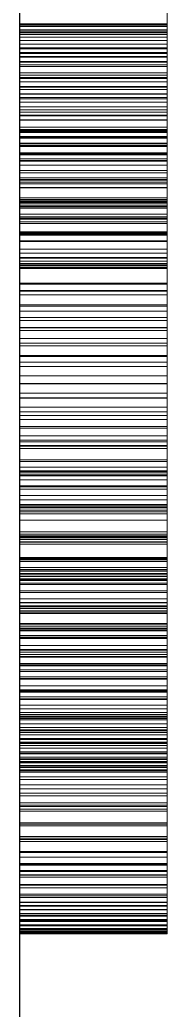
# Paper-space layout '01_三视图' of a CAD drawing. Header units: millimetres. Extents: x 8 to 451, y 8 to 289.
# Drawn here: x 53.925 to 54.025, y 243.648 to 244.319 of the extents above; entities that cross this region are included whole.
import ezdxf

# ---------------------------------------------------------------- set-up
doc = ezdxf.new("R2010")
doc.units = ezdxf.units.MM
doc.linetypes.add('WP_HIDDEN', pattern=[2.3, 1.5, -0.8])
doc.layers.add('HIDDEN', color=7, linetype='WP_HIDDEN', lineweight=13)
doc.layers.add('VISIBLE', color=7, linetype='CONTINUOUS', lineweight=25)

psp = doc.layouts.new('01_三视图')

# ---------------------------------------------------------------- linework, layer by layer
at = {"layer": 'HIDDEN'}
for points in [[(53.925, 244.79559), (53.925, 243.71909)], [(53.925, 244.03338), (53.925, 244.79559)], [(53.925, 244.79559), (53.925, 244.0466)], [(54.025, 244.79559), (54.025, 243.71909)], [(54.025, 244.03338), (54.025, 244.79559)], [(54.025, 244.79559), (54.025, 244.0466)], [(53.925, 244.78091), (53.925, 244.22797)], [(54.025, 244.78091), (54.025, 244.22797)], [(53.925, 244.66856), (53.925, 243.71909)], [(54.025, 244.66856), (54.025, 243.71909)], [(53.925, 244.63551), (53.925, 243.71909)], [(54.025, 243.71909), (54.025, 244.63551)], [(53.925, 244.62009), (53.925, 243.71909)], [(54.025, 243.71909), (54.025, 244.62009)], [(53.925, 244.34473), (53.925, 244.2287)], [(54.025, 244.34473), (54.025, 244.2287)], [(53.925, 244.31003), (53.925, 244.32636)], [(54.025, 244.31003), (54.025, 244.32636)], [(53.925, 244.32314), (53.925, 244.29931)], [(53.925, 244.30989), (53.925, 244.32275)], [(53.925, 244.31095), (53.925, 244.32049)], [(54.025, 244.32314), (54.025, 244.29931)], [(54.025, 244.30989), (54.025, 244.32275)], [(54.025, 244.31095), (54.025, 244.32049)], [(53.925, 244.30874), (53.925, 244.31871)], [(53.925, 244.31609), (53.925, 244.31507)], [(53.925, 244.31563), (53.925, 244.31609)], [(53.925, 244.31609), (54.025, 244.31609)], [(53.925, 244.31428), (53.925, 244.31563)], [(53.925, 244.31563), (54.025, 244.31563)], [(53.925, 244.31507), (53.925, 244.312)], [(53.925, 244.31507), (54.025, 244.31507)], [(53.925, 244.31201), (53.925, 244.31428)], [(53.925, 244.31428), (54.025, 244.31428)], [(54.025, 244.30874), (54.025, 244.31871)], [(54.025, 244.31609), (54.025, 244.31507)], [(54.025, 244.31563), (54.025, 244.31609)], [(54.025, 244.31428), (54.025, 244.31563)], [(54.025, 244.31507), (54.025, 244.312)], [(54.025, 244.31201), (54.025, 244.31428)], [(53.925, 244.30884), (53.925, 244.31201)], [(53.925, 244.31201), (54.025, 244.31201)], [(53.925, 244.312), (53.925, 244.3069)], [(53.925, 244.312), (54.025, 244.312)], [(53.925, 244.30214), (53.925, 244.31095)], [(53.925, 244.31095), (54.025, 244.31095)], [(53.925, 244.2935), (53.925, 244.31003)], [(53.925, 244.31003), (54.025, 244.31003)], [(53.925, 244.29659), (53.925, 244.30989)], [(53.925, 244.30989), (54.025, 244.30989)], [(53.925, 244.30476), (53.925, 244.30884)], [(53.925, 244.30884), (54.025, 244.30884)], [(53.925, 244.29915), (53.925, 244.30874)], [(53.925, 244.30874), (54.025, 244.30874)], [(53.925, 244.3069), (53.925, 244.29975)], [(53.925, 244.3069), (54.025, 244.3069)], [(54.025, 244.30884), (54.025, 244.31201)], [(54.025, 244.312), (54.025, 244.3069)], [(54.025, 244.30214), (54.025, 244.31095)], [(54.025, 244.2935), (54.025, 244.31003)], [(54.025, 244.29659), (54.025, 244.30989)], [(54.025, 244.30476), (54.025, 244.30884)], [(54.025, 244.29915), (54.025, 244.30874)], [(54.025, 244.3069), (54.025, 244.29975)], [(53.925, 244.29977), (53.925, 244.30476)], [(53.925, 244.30476), (54.025, 244.30476)], [(53.925, 244.29589), (53.925, 244.30214)], [(53.925, 244.30214), (54.025, 244.30214)], [(53.925, 244.29388), (53.925, 244.29977)], [(53.925, 244.29977), (54.025, 244.29977)], [(53.925, 244.29975), (53.925, 244.29056)], [(53.925, 244.29975), (54.025, 244.29975)], [(54.025, 244.29977), (54.025, 244.30476)], [(54.025, 244.29589), (54.025, 244.30214)], [(54.025, 244.29388), (54.025, 244.29977)], [(54.025, 244.29975), (54.025, 244.29056)], [(53.925, 244.29931), (53.925, 244.27362)], [(53.925, 244.29931), (54.025, 244.29931)], [(53.925, 244.29), (53.925, 244.29915)], [(53.925, 244.29915), (54.025, 244.29915)], [(53.925, 244.28286), (53.925, 244.29659)], [(53.925, 244.29659), (54.025, 244.29659)], [(53.925, 244.28816), (53.925, 244.29589)], [(53.925, 244.29589), (54.025, 244.29589)], [(53.925, 244.28708), (53.925, 244.29388)], [(53.925, 244.29388), (54.025, 244.29388)], [(53.925, 244.27676), (53.925, 244.2935)], [(53.925, 244.2935), (54.025, 244.2935)], [(54.025, 244.29931), (54.025, 244.27362)], [(54.025, 244.29), (54.025, 244.29915)], [(54.025, 244.28286), (54.025, 244.29659)], [(54.025, 244.28816), (54.025, 244.29589)], [(54.025, 244.28708), (54.025, 244.29388)], [(54.025, 244.27676), (54.025, 244.2935)], [(53.925, 244.29056), (53.925, 244.27933)], [(53.925, 244.29056), (54.025, 244.29056)], [(53.925, 244.28129), (53.925, 244.29)], [(53.925, 244.29), (54.025, 244.29)], [(53.925, 244.27895), (53.925, 244.28816)], [(53.925, 244.28816), (54.025, 244.28816)], [(53.925, 244.27956), (53.925, 244.28708)], [(53.925, 244.28708), (54.025, 244.28708)], [(54.025, 244.29056), (54.025, 244.27933)], [(54.025, 244.28129), (54.025, 244.29)], [(54.025, 244.27895), (54.025, 244.28816)], [(54.025, 244.27956), (54.025, 244.28708)], [(53.925, 244.26869), (53.925, 244.28286)], [(53.925, 244.28286), (54.025, 244.28286)], [(53.925, 244.27304), (53.925, 244.28129)], [(53.925, 244.28129), (54.025, 244.28129)], [(53.925, 244.2715), (53.925, 244.27956)], [(53.925, 244.27956), (54.025, 244.27956)], [(54.025, 244.26869), (54.025, 244.28286)], [(54.025, 244.27304), (54.025, 244.28129)], [(54.025, 244.2715), (54.025, 244.27956)], [(53.925, 244.27933), (53.925, 244.26605)], [(53.925, 244.27933), (54.025, 244.27933)], [(53.925, 244.26827), (53.925, 244.27895)], [(53.925, 244.27895), (54.025, 244.27895)], [(53.925, 244.25981), (53.925, 244.27676)], [(53.925, 244.27676), (54.025, 244.27676)], [(53.925, 244.27362), (53.925, 244.24605)], [(53.925, 244.27362), (54.025, 244.27362)], [(53.925, 244.26523), (53.925, 244.27304)], [(53.925, 244.27304), (54.025, 244.27304)], [(54.025, 244.27933), (54.025, 244.26605)], [(54.025, 244.26827), (54.025, 244.27895)], [(54.025, 244.25981), (54.025, 244.27676)], [(54.025, 244.27362), (54.025, 244.24605)], [(54.025, 244.26523), (54.025, 244.27304)], [(53.925, 244.2629), (53.925, 244.2715)], [(53.925, 244.2715), (54.025, 244.2715)], [(53.925, 244.25408), (53.925, 244.26869)], [(53.925, 244.26869), (54.025, 244.26869)], [(53.925, 244.2561), (53.925, 244.26827)], [(53.925, 244.26827), (54.025, 244.26827)], [(53.925, 244.26605), (53.925, 244.25073)], [(53.925, 244.26605), (54.025, 244.26605)], [(54.025, 244.2629), (54.025, 244.2715)], [(54.025, 244.25408), (54.025, 244.26869)], [(54.025, 244.2561), (54.025, 244.26827)], [(54.025, 244.26605), (54.025, 244.25073)], [(53.925, 244.25787), (53.925, 244.26523)], [(53.925, 244.26523), (54.025, 244.26523)], [(53.925, 244.25376), (53.925, 244.2629)], [(53.925, 244.2629), (54.025, 244.2629)], [(53.925, 244.24266), (53.925, 244.25981)], [(53.925, 244.25981), (54.025, 244.25981)], [(54.025, 244.25787), (54.025, 244.26523)], [(54.025, 244.25376), (54.025, 244.2629)], [(54.025, 244.24266), (54.025, 244.25981)], [(53.925, 244.25096), (53.925, 244.25787)], [(53.925, 244.25787), (54.025, 244.25787)], [(53.925, 244.24245), (53.925, 244.2561)], [(53.925, 244.2561), (54.025, 244.2561)], [(53.925, 244.23904), (53.925, 244.25408)], [(53.925, 244.25408), (54.025, 244.25408)], [(53.925, 244.24409), (53.925, 244.25376)], [(53.925, 244.25376), (54.025, 244.25376)], [(54.025, 244.25096), (54.025, 244.25787)], [(54.025, 244.24245), (54.025, 244.2561)], [(54.025, 244.23904), (54.025, 244.25408)], [(54.025, 244.24409), (54.025, 244.25376)], [(53.925, 244.24449), (53.925, 244.25096)], [(53.925, 244.25096), (54.025, 244.25096)], [(53.925, 244.25073), (53.925, 244.24238)], [(53.925, 244.25073), (54.025, 244.25073)], [(53.925, 244.24605), (53.925, 244.21662)], [(53.925, 244.24605), (54.025, 244.24605)], [(54.025, 244.24449), (54.025, 244.25096)], [(54.025, 244.25073), (54.025, 244.24238)], [(54.025, 244.24605), (54.025, 244.21662)], [(53.925, 244.23847), (53.925, 244.24449)], [(53.925, 244.24449), (54.025, 244.24449)], [(53.925, 244.23387), (53.925, 244.24409)], [(53.925, 244.24409), (54.025, 244.24409)], [(53.925, 244.24339), (53.925, 244.24247)], [(53.925, 244.24247), (53.925, 244.24339)], [(53.925, 244.24339), (54.025, 244.24339)], [(53.925, 244.2246), (53.925, 244.24266)], [(53.925, 244.24266), (54.025, 244.24266)], [(53.925, 244.24247), (53.925, 244.2397)], [(53.925, 244.23972), (53.925, 244.24247)], [(53.925, 244.24247), (54.025, 244.24247)], [(53.925, 244.24247), (54.025, 244.24247)], [(53.925, 244.22732), (53.925, 244.24245)], [(53.925, 244.24245), (54.025, 244.24245)], [(53.925, 244.24238), (53.925, 244.23365)], [(53.925, 244.24238), (54.025, 244.24238)], [(53.925, 244.23513), (53.925, 244.23972)], [(53.925, 244.23972), (54.025, 244.23972)], [(53.925, 244.2397), (53.925, 244.23508)], [(53.925, 244.2397), (54.025, 244.2397)], [(54.025, 244.23847), (54.025, 244.24449)], [(54.025, 244.23387), (54.025, 244.24409)], [(54.025, 244.24339), (54.025, 244.24247)], [(54.025, 244.24247), (54.025, 244.24339)], [(54.025, 244.2246), (54.025, 244.24266)], [(54.025, 244.24247), (54.025, 244.2397)], [(54.025, 244.23972), (54.025, 244.24247)], [(54.025, 244.22732), (54.025, 244.24245)], [(54.025, 244.24238), (54.025, 244.23365)], [(54.025, 244.23513), (54.025, 244.23972)], [(54.025, 244.2397), (54.025, 244.23508)], [(53.925, 244.22356), (53.925, 244.23904)], [(53.925, 244.23904), (54.025, 244.23904)], [(53.925, 244.2329), (53.925, 244.23847)], [(53.925, 244.23847), (54.025, 244.23847)], [(53.925, 244.2287), (53.925, 244.23513)], [(53.925, 244.23513), (54.025, 244.23513)], [(53.925, 244.23508), (53.925, 244.22861)], [(53.925, 244.23508), (54.025, 244.23508)], [(53.925, 244.22311), (53.925, 244.23387)], [(53.925, 244.23387), (54.025, 244.23387)], [(53.925, 244.23365), (53.925, 244.22455)], [(53.925, 244.23365), (54.025, 244.23365)], [(53.925, 244.22778), (53.925, 244.2329)], [(53.925, 244.2329), (54.025, 244.2329)], [(54.025, 244.22356), (54.025, 244.23904)], [(54.025, 244.2329), (54.025, 244.23847)], [(54.025, 244.2287), (54.025, 244.23513)], [(54.025, 244.23508), (54.025, 244.22861)], [(54.025, 244.22311), (54.025, 244.23387)], [(54.025, 244.23365), (54.025, 244.22455)], [(54.025, 244.22778), (54.025, 244.2329)], [(53.925, 244.2287), (54.025, 244.2287)], [(53.925, 244.22861), (53.925, 244.2203)], [(53.925, 244.22861), (54.025, 244.22861)], [(53.925, 244.22797), (53.925, 244.21182)], [(53.925, 244.22797), (54.025, 244.22797)], [(53.925, 244.22311), (53.925, 244.22778)], [(53.925, 244.22778), (54.025, 244.22778)], [(53.925, 244.21071), (53.925, 244.22732)], [(53.925, 244.22732), (54.025, 244.22732)], [(54.025, 244.22861), (54.025, 244.2203)], [(54.025, 244.22797), (54.025, 244.21182)], [(54.025, 244.22311), (54.025, 244.22778)], [(54.025, 244.21071), (54.025, 244.22732)], [(53.925, 244.20493), (53.925, 244.2246)], [(53.925, 244.2246), (54.025, 244.2246)], [(53.925, 244.22455), (53.925, 244.21507)], [(53.925, 244.22455), (54.025, 244.22455)], [(53.925, 244.20765), (53.925, 244.22356)], [(53.925, 244.22356), (54.025, 244.22356)], [(53.925, 244.2151), (53.925, 244.22311)], [(53.925, 244.21182), (53.925, 244.22311)], [(53.925, 244.22311), (54.025, 244.22311)], [(53.925, 244.22311), (54.025, 244.22311)], [(53.925, 244.2203), (53.925, 244.21014)], [(53.925, 244.2203), (54.025, 244.2203)], [(54.025, 244.20493), (54.025, 244.2246)], [(54.025, 244.22455), (54.025, 244.21507)], [(54.025, 244.20765), (54.025, 244.22356)], [(54.025, 244.2151), (54.025, 244.22311)], [(54.025, 244.21182), (54.025, 244.22311)], [(54.025, 244.2203), (54.025, 244.21014)], [(53.925, 244.21662), (53.925, 244.18531)], [(53.925, 244.21662), (54.025, 244.21662)], [(53.925, 244.20888), (53.925, 244.2151)], [(53.925, 244.2151), (54.025, 244.2151)], [(53.925, 244.21507), (53.925, 244.20523)], [(53.925, 244.21507), (54.025, 244.21507)], [(54.025, 244.21662), (54.025, 244.18531)], [(54.025, 244.20888), (54.025, 244.2151)], [(54.025, 244.21507), (54.025, 244.20523)], [(53.925, 244.21182), (54.025, 244.21182)], [(53.925, 244.19282), (53.925, 244.21071)], [(53.925, 244.21071), (54.025, 244.21071)], [(53.925, 244.21014), (53.925, 244.19813)], [(53.925, 244.21014), (54.025, 244.21014)], [(53.925, 244.19534), (53.925, 244.20888)], [(53.925, 244.20888), (54.025, 244.20888)], [(53.925, 244.1913), (53.925, 244.20765)], [(53.925, 244.20765), (54.025, 244.20765)], [(54.025, 244.19282), (54.025, 244.21071)], [(54.025, 244.21014), (54.025, 244.19813)], [(54.025, 244.19534), (54.025, 244.20888)], [(54.025, 244.1913), (54.025, 244.20765)], [(53.925, 244.20523), (53.925, 244.19501)], [(53.925, 244.20523), (54.025, 244.20523)], [(53.925, 244.18366), (53.925, 244.20493)], [(53.925, 244.20493), (54.025, 244.20493)], [(54.025, 244.20523), (54.025, 244.19501)], [(54.025, 244.18366), (54.025, 244.20493)], [(53.925, 244.19813), (53.925, 244.18428)], [(53.925, 244.19813), (54.025, 244.19813)], [(53.925, 244.19713), (53.925, 244.19681)], [(53.925, 243.71909), (53.925, 244.19713)], [(53.925, 244.19713), (54.025, 244.19713)], [(53.925, 244.19681), (53.925, 244.19584)], [(53.925, 244.19681), (54.025, 244.19681)], [(53.925, 244.19584), (53.925, 244.19424)], [(53.925, 244.19584), (54.025, 244.19584)], [(53.925, 244.18189), (53.925, 244.19534)], [(53.925, 244.19534), (54.025, 244.19534)], [(53.925, 244.19501), (53.925, 244.18441)], [(53.925, 244.19501), (54.025, 244.19501)], [(53.925, 244.19424), (53.925, 244.19199)], [(53.925, 244.19424), (54.025, 244.19424)], [(53.925, 244.17384), (53.925, 244.19282)], [(53.925, 244.19282), (54.025, 244.19282)], [(54.025, 244.19813), (54.025, 244.18428)], [(54.025, 243.71909), (54.025, 244.19713)], [(54.025, 244.19713), (54.025, 244.19681)], [(54.025, 244.19681), (54.025, 244.19584)], [(54.025, 244.19584), (54.025, 244.19424)], [(54.025, 244.18189), (54.025, 244.19534)], [(54.025, 244.19501), (54.025, 244.18441)], [(54.025, 244.19424), (54.025, 244.19199)], [(54.025, 244.17384), (54.025, 244.19282)], [(53.925, 244.19199), (53.925, 244.18717)], [(53.925, 244.19199), (54.025, 244.19199)], [(53.925, 244.17451), (53.925, 244.1913)], [(53.925, 244.1913), (54.025, 244.1913)], [(53.925, 244.18717), (53.925, 244.18079)], [(53.925, 244.18717), (54.025, 244.18717)], [(54.025, 244.19199), (54.025, 244.18717)], [(54.025, 244.17451), (54.025, 244.1913)], [(54.025, 244.18717), (54.025, 244.18079)], [(53.925, 244.18531), (53.925, 244.15214)], [(53.925, 244.18531), (54.025, 244.18531)], [(53.925, 244.18441), (53.925, 244.17345)], [(53.925, 244.18441), (54.025, 244.18441)], [(53.925, 244.18428), (53.925, 244.169)], [(53.925, 244.18428), (54.025, 244.18428)], [(53.925, 244.16078), (53.925, 244.18366)], [(53.925, 244.18366), (54.025, 244.18366)], [(53.925, 244.16854), (53.925, 244.18189)], [(53.925, 244.18189), (54.025, 244.18189)], [(53.925, 244.18079), (53.925, 244.17285)], [(53.925, 244.18079), (54.025, 244.18079)], [(54.025, 244.18531), (54.025, 244.15214)], [(54.025, 244.18441), (54.025, 244.17345)], [(54.025, 244.18428), (54.025, 244.169)], [(54.025, 244.16078), (54.025, 244.18366)], [(54.025, 244.16854), (54.025, 244.18189)], [(54.025, 244.18079), (54.025, 244.17285)], [(53.925, 244.1751), (53.925, 244.04219)], [(53.925, 244.1751), (54.025, 244.1751)], [(53.925, 244.15729), (53.925, 244.17451)], [(53.925, 244.17451), (54.025, 244.17451)], [(53.925, 244.15376), (53.925, 244.17384)], [(53.925, 244.17384), (54.025, 244.17384)], [(53.925, 244.17345), (53.925, 244.1504)], [(53.925, 244.17345), (54.025, 244.17345)], [(53.925, 244.17285), (53.925, 244.16335)], [(53.925, 244.17285), (54.025, 244.17285)], [(54.025, 244.1751), (54.025, 244.04219)], [(54.025, 244.15729), (54.025, 244.17451)], [(54.025, 244.15376), (54.025, 244.17384)], [(54.025, 244.17345), (54.025, 244.1504)], [(54.025, 244.17285), (54.025, 244.16335)], [(53.925, 244.169), (53.925, 244.15273)], [(53.925, 244.169), (54.025, 244.169)], [(53.925, 244.15527), (53.925, 244.16854)], [(53.925, 244.16854), (54.025, 244.16854)], [(54.025, 244.169), (54.025, 244.15273)], [(54.025, 244.15527), (54.025, 244.16854)], [(53.925, 244.16335), (53.925, 244.15773)], [(53.925, 244.16335), (54.025, 244.16335)], [(53.925, 244.11021), (53.925, 244.16078)], [(53.925, 244.16078), (54.025, 244.16078)], [(54.025, 244.16335), (54.025, 244.15773)], [(54.025, 244.11021), (54.025, 244.16078)], [(53.925, 244.15773), (53.925, 244.15114)], [(53.925, 244.15773), (54.025, 244.15773)], [(53.925, 244.13964), (53.925, 244.15729)], [(53.925, 244.15729), (54.025, 244.15729)], [(53.925, 244.14051), (53.925, 244.15527)], [(53.925, 244.15527), (54.025, 244.15527)], [(53.925, 244.1326), (53.925, 244.15376)], [(53.925, 244.15376), (54.025, 244.15376)], [(53.925, 244.15273), (53.925, 244.13545)], [(53.925, 244.15273), (54.025, 244.15273)], [(53.925, 244.15214), (53.925, 244.11709)], [(53.925, 244.15214), (54.025, 244.15214)], [(54.025, 244.15773), (54.025, 244.15114)], [(54.025, 244.13964), (54.025, 244.15729)], [(54.025, 244.14051), (54.025, 244.15527)], [(54.025, 244.1326), (54.025, 244.15376)], [(54.025, 244.15273), (54.025, 244.13545)], [(54.025, 244.15214), (54.025, 244.11709)], [(53.925, 244.15114), (53.925, 244.13508)], [(53.925, 244.15114), (54.025, 244.15114)], [(53.925, 244.1504), (53.925, 244.12586)], [(53.925, 244.1504), (54.025, 244.1504)], [(54.025, 244.15114), (54.025, 244.13508)], [(54.025, 244.1504), (54.025, 244.12586)], [(53.925, 244.12485), (53.925, 244.14051)], [(53.925, 244.14051), (54.025, 244.14051)], [(53.925, 244.12154), (53.925, 244.13964)], [(53.925, 244.13964), (54.025, 244.13964)], [(54.025, 244.12485), (54.025, 244.14051)], [(54.025, 244.12154), (54.025, 244.13964)], [(53.925, 244.13545), (53.925, 244.11718)], [(53.925, 244.13545), (54.025, 244.13545)], [(53.925, 244.13508), (53.925, 244.11516)], [(53.925, 244.13508), (54.025, 244.13508)], [(53.925, 244.11035), (53.925, 244.1326)], [(53.925, 244.1326), (54.025, 244.1326)], [(54.025, 244.13545), (54.025, 244.11718)], [(54.025, 244.13508), (54.025, 244.11516)], [(54.025, 244.11035), (54.025, 244.1326)], [(53.925, 244.12586), (53.925, 244.09982)], [(53.925, 244.12586), (54.025, 244.12586)], [(54.025, 244.12586), (54.025, 244.09982)], [(53.925, 244.10829), (53.925, 244.12485)], [(53.925, 244.12485), (54.025, 244.12485)], [(53.925, 244.10301), (53.925, 244.12154)], [(53.925, 244.12154), (54.025, 244.12154)], [(54.025, 244.10829), (54.025, 244.12485)], [(54.025, 244.10301), (54.025, 244.12154)], [(53.925, 244.11718), (53.925, 244.09791)], [(53.925, 244.11718), (54.025, 244.11718)], [(53.925, 244.11709), (53.925, 244.0722)], [(53.925, 244.11516), (53.925, 244.09139)], [(53.925, 244.11516), (54.025, 244.11516)], [(54.025, 244.11718), (54.025, 244.09791)], [(54.025, 244.11709), (54.025, 244.0722)], [(54.025, 244.11516), (54.025, 244.09139)], [(53.925, 244.08701), (53.925, 244.11035)], [(53.925, 244.11035), (54.025, 244.11035)], [(53.925, 244.0532), (53.925, 244.11021)], [(53.925, 244.11021), (54.025, 244.11021)], [(53.925, 244.09084), (53.925, 244.10829)], [(53.925, 244.10829), (54.025, 244.10829)], [(54.025, 244.08701), (54.025, 244.11035)], [(54.025, 244.0532), (54.025, 244.11021)], [(54.025, 244.09084), (54.025, 244.10829)], [(53.925, 244.08405), (53.925, 244.10301)], [(53.925, 244.10301), (54.025, 244.10301)], [(53.925, 244.09982), (53.925, 244.0723)], [(53.925, 244.09982), (54.025, 244.09982)], [(54.025, 244.08405), (54.025, 244.10301)], [(54.025, 244.09982), (54.025, 244.0723)], [(53.925, 244.09791), (53.925, 244.07764)], [(53.925, 244.09791), (54.025, 244.09791)], [(54.025, 244.09791), (54.025, 244.07764)], [(53.925, 244.09139), (53.925, 244.06284)], [(53.925, 244.09139), (54.025, 244.09139)], [(53.925, 244.07249), (53.925, 244.09084)], [(53.925, 244.09084), (54.025, 244.09084)], [(53.925, 244.06257), (53.925, 244.08701)], [(53.925, 244.08701), (54.025, 244.08701)], [(54.025, 244.09139), (54.025, 244.06284)], [(54.025, 244.07249), (54.025, 244.09084)], [(54.025, 244.06257), (54.025, 244.08701)], [(53.925, 244.06593), (53.925, 244.08405)], [(53.925, 244.08405), (54.025, 244.08405)], [(54.025, 244.06593), (54.025, 244.08405)], [(53.925, 244.07764), (53.925, 244.05638)], [(53.925, 244.07764), (54.025, 244.07764)], [(53.925, 244.05325), (53.925, 244.07249)], [(53.925, 244.07249), (54.025, 244.07249)], [(53.925, 244.0723), (53.925, 244.04329)], [(53.925, 244.0723), (54.025, 244.0723)], [(53.925, 244.0722), (53.925, 244.05079)], [(53.925, 244.0722), (54.025, 244.0722)], [(54.025, 244.07764), (54.025, 244.05638)], [(54.025, 244.05325), (54.025, 244.07249)], [(54.025, 244.0723), (54.025, 244.04329)], [(54.025, 244.0722), (54.025, 244.05079)], [(53.925, 244.04813), (53.925, 244.06593)], [(53.925, 244.06593), (54.025, 244.06593)], [(54.025, 244.04813), (54.025, 244.06593)], [(53.925, 244.06284), (53.925, 244.0286)], [(53.925, 244.06284), (54.025, 244.06284)], [(53.925, 244.03705), (53.925, 244.06257)], [(53.925, 244.06257), (54.025, 244.06257)], [(54.025, 244.06284), (54.025, 244.0286)], [(54.025, 244.03705), (54.025, 244.06257)], [(53.925, 244.05638), (53.925, 244.03411)], [(53.925, 244.05638), (54.025, 244.05638)], [(53.925, 244.03311), (53.925, 244.05325)], [(53.925, 244.05325), (54.025, 244.05325)], [(53.925, 244.00729), (53.925, 244.0532)], [(54.025, 244.05638), (54.025, 244.03411)], [(54.025, 244.03311), (54.025, 244.05325)], [(54.025, 244.00729), (54.025, 244.0532)], [(53.925, 244.05079), (53.925, 244.03007)], [(53.925, 244.05079), (54.025, 244.05079)], [(53.925, 244.03064), (53.925, 244.04813)], [(53.925, 244.04813), (54.025, 244.04813)], [(53.925, 244.0466), (53.925, 243.94655)], [(54.025, 244.05079), (54.025, 244.03007)], [(54.025, 244.03064), (54.025, 244.04813)], [(54.025, 244.0466), (54.025, 243.94655)], [(53.925, 244.04329), (53.925, 244.01575)], [(53.925, 244.04329), (54.025, 244.04329)], [(53.925, 244.04219), (54.025, 244.04219)], [(54.025, 244.04329), (54.025, 244.01575)], [(53.925, 244.01959), (53.925, 244.03705)], [(53.925, 244.03705), (54.025, 244.03705)], [(53.925, 244.03411), (53.925, 244.01073)], [(53.925, 244.03411), (54.025, 244.03411)], [(53.925, 243.9403), (53.925, 244.03338)], [(53.925, 244.01208), (53.925, 244.03311)], [(53.925, 244.03311), (54.025, 244.03311)], [(54.025, 244.01959), (54.025, 244.03705)], [(54.025, 244.03411), (54.025, 244.01073)], [(54.025, 243.9403), (54.025, 244.03338)], [(54.025, 244.01208), (54.025, 244.03311)], [(53.925, 244.01346), (53.925, 244.03064)], [(53.925, 244.03064), (54.025, 244.03064)], [(53.925, 244.03007), (53.925, 244.01004)], [(53.925, 244.03007), (54.025, 244.03007)], [(53.925, 244.0286), (53.925, 243.98868)], [(53.925, 244.0286), (54.025, 244.0286)], [(54.025, 244.01346), (54.025, 244.03064)], [(54.025, 244.03007), (54.025, 244.01004)], [(54.025, 244.0286), (54.025, 243.98868)], [(53.925, 244.02089), (53.925, 244.00327)], [(53.925, 243.99379), (53.925, 244.02089)], [(53.925, 244.02089), (54.025, 244.02089)], [(53.925, 244.00247), (53.925, 244.01959)], [(53.925, 244.01959), (54.025, 244.01959)], [(54.025, 244.02089), (54.025, 244.00327)], [(54.025, 243.99379), (54.025, 244.02089)], [(54.025, 244.00247), (54.025, 244.01959)], [(53.925, 244.01575), (53.925, 243.98969)], [(53.925, 244.01575), (54.025, 244.01575)], [(53.925, 243.99659), (53.925, 244.01346)], [(53.925, 244.01346), (54.025, 244.01346)], [(53.925, 244.01282), (53.925, 244.00107)], [(53.925, 243.98827), (53.925, 244.01282)], [(53.925, 244.01282), (54.025, 244.01282)], [(53.925, 243.71909), (53.925, 244.01208)], [(53.925, 244.01208), (54.025, 244.01208)], [(54.025, 244.01575), (54.025, 243.98969)], [(54.025, 243.99659), (54.025, 244.01346)], [(54.025, 244.01282), (54.025, 244.00107)], [(54.025, 243.98827), (54.025, 244.01282)], [(54.025, 243.71909), (54.025, 244.01208)], [(53.925, 244.01073), (53.925, 243.98831)], [(53.925, 244.01073), (54.025, 244.01073)], [(53.925, 244.01004), (53.925, 243.9907)], [(53.925, 244.01004), (54.025, 244.01004)], [(53.925, 243.9694), (53.925, 244.00729)], [(53.925, 244.00729), (54.025, 244.00729)], [(54.025, 244.01073), (54.025, 243.98831)], [(54.025, 244.01004), (54.025, 243.9907)], [(54.025, 243.9694), (54.025, 244.00729)], [(53.925, 244.00327), (53.925, 243.98667)], [(53.925, 244.00327), (54.025, 244.00327)], [(53.925, 243.98569), (53.925, 244.00247)], [(53.925, 244.00247), (54.025, 244.00247)], [(53.925, 244.00107), (53.925, 243.9843)], [(53.925, 244.00107), (54.025, 244.00107)], [(54.025, 244.00327), (54.025, 243.98667)], [(54.025, 243.98569), (54.025, 244.00247)], [(54.025, 244.00107), (54.025, 243.9843)], [(53.925, 243.98003), (53.925, 243.99659)], [(53.925, 243.99659), (54.025, 243.99659)], [(53.925, 243.96864), (53.925, 243.99379)], [(53.925, 243.99379), (54.025, 243.99379)], [(54.025, 243.98003), (54.025, 243.99659)], [(54.025, 243.96864), (54.025, 243.99379)], [(53.925, 243.9907), (53.925, 243.97204)], [(53.925, 243.9907), (54.025, 243.9907)], [(53.925, 243.98969), (53.925, 243.96509)], [(53.925, 243.98969), (54.025, 243.98969)], [(53.925, 243.98868), (53.925, 243.94306)], [(53.925, 243.98868), (54.025, 243.98868)], [(53.925, 243.98831), (53.925, 243.96685)], [(53.925, 243.98831), (54.025, 243.98831)], [(53.925, 243.96529), (53.925, 243.98827)], [(53.925, 243.98827), (54.025, 243.98827)], [(53.925, 243.98667), (53.925, 243.97046)], [(53.925, 243.98667), (54.025, 243.98667)], [(53.925, 243.96924), (53.925, 243.98569)], [(53.925, 243.98569), (54.025, 243.98569)], [(54.025, 243.9907), (54.025, 243.97204)], [(54.025, 243.98969), (54.025, 243.96509)], [(54.025, 243.98868), (54.025, 243.94306)], [(54.025, 243.98831), (54.025, 243.96685)], [(54.025, 243.96529), (54.025, 243.98827)], [(54.025, 243.98667), (54.025, 243.97046)], [(54.025, 243.96924), (54.025, 243.98569)], [(53.925, 243.9843), (53.925, 243.96794)], [(53.925, 243.9843), (54.025, 243.9843)], [(53.925, 243.96377), (53.925, 243.98003)], [(53.925, 243.98003), (54.025, 243.98003)], [(54.025, 243.9843), (54.025, 243.96794)], [(54.025, 243.96377), (54.025, 243.98003)], [(53.925, 243.97204), (53.925, 243.95407)], [(53.925, 243.97204), (54.025, 243.97204)], [(54.025, 243.97204), (54.025, 243.95407)], [(53.925, 243.97046), (53.925, 243.95463)], [(53.925, 243.97046), (54.025, 243.97046)], [(53.925, 243.93955), (53.925, 243.9694)], [(53.925, 243.9694), (54.025, 243.9694)], [(53.925, 243.95313), (53.925, 243.96924)], [(53.925, 243.96924), (54.025, 243.96924)], [(53.925, 243.94546), (53.925, 243.96864)], [(53.925, 243.96864), (54.025, 243.96864)], [(53.925, 243.96794), (53.925, 243.95201)], [(53.925, 243.96794), (54.025, 243.96794)], [(53.925, 243.96685), (53.925, 243.94636)], [(53.925, 243.96685), (54.025, 243.96685)], [(53.925, 243.94389), (53.925, 243.96529)], [(53.925, 243.96529), (54.025, 243.96529)], [(53.925, 243.96509), (53.925, 243.95334)], [(53.925, 243.96509), (54.025, 243.96509)], [(54.025, 243.97046), (54.025, 243.95463)], [(54.025, 243.93955), (54.025, 243.9694)], [(54.025, 243.95313), (54.025, 243.96924)], [(54.025, 243.94546), (54.025, 243.96864)], [(54.025, 243.96794), (54.025, 243.95201)], [(54.025, 243.96685), (54.025, 243.94636)], [(54.025, 243.94389), (54.025, 243.96529)], [(54.025, 243.96509), (54.025, 243.95334)], [(53.925, 243.94783), (53.925, 243.96377)], [(53.925, 243.96377), (54.025, 243.96377)], [(54.025, 243.94783), (54.025, 243.96377)], [(53.925, 243.95463), (53.925, 243.9392)], [(53.925, 243.95463), (54.025, 243.95463)], [(53.925, 243.95407), (53.925, 243.93641)], [(53.925, 243.95407), (54.025, 243.95407)], [(53.925, 243.95334), (53.925, 243.94196)], [(53.925, 243.95334), (54.025, 243.95334)], [(53.925, 243.93735), (53.925, 243.95313)], [(53.925, 243.95313), (54.025, 243.95313)], [(53.925, 243.95201), (53.925, 243.93649)], [(53.925, 243.95201), (54.025, 243.95201)], [(54.025, 243.95463), (54.025, 243.9392)], [(54.025, 243.95407), (54.025, 243.93641)], [(54.025, 243.95334), (54.025, 243.94196)], [(54.025, 243.93735), (54.025, 243.95313)], [(54.025, 243.95201), (54.025, 243.93649)], [(53.925, 243.9322), (53.925, 243.94783)], [(53.925, 243.94783), (54.025, 243.94783)], [(53.925, 243.94655), (53.925, 243.87403)], [(53.925, 243.94655), (54.025, 243.94655)], [(53.925, 243.94636), (53.925, 243.92683)], [(53.925, 243.94636), (54.025, 243.94636)], [(53.925, 243.92424), (53.925, 243.94546)], [(53.925, 243.94546), (54.025, 243.94546)], [(54.025, 243.9322), (54.025, 243.94783)], [(54.025, 243.94655), (54.025, 243.87403)], [(54.025, 243.94636), (54.025, 243.92683)], [(54.025, 243.92424), (54.025, 243.94546)], [(53.925, 243.92406), (53.925, 243.94389)], [(53.925, 243.94389), (54.025, 243.94389)], [(53.925, 243.94306), (53.925, 243.71909)], [(53.925, 243.94306), (54.025, 243.94306)], [(53.925, 243.94196), (53.925, 243.93094)], [(53.925, 243.94196), (54.025, 243.94196)], [(53.925, 243.87403), (53.925, 243.9403)], [(53.925, 243.9403), (54.025, 243.9403)], [(53.925, 243.91772), (53.925, 243.93955)], [(53.925, 243.93955), (54.025, 243.93955)], [(53.925, 243.9392), (53.925, 243.92416)], [(53.925, 243.9392), (54.025, 243.9392)], [(54.025, 243.92406), (54.025, 243.94389)], [(54.025, 243.94306), (54.025, 243.71909)], [(54.025, 243.94196), (54.025, 243.93094)], [(54.025, 243.87403), (54.025, 243.9403)], [(54.025, 243.91772), (54.025, 243.93955)], [(54.025, 243.9392), (54.025, 243.92416)], [(53.925, 243.92191), (53.925, 243.93735)], [(53.925, 243.93735), (54.025, 243.93735)], [(53.925, 243.93649), (53.925, 243.9214)], [(53.925, 243.93649), (54.025, 243.93649)], [(53.925, 243.93641), (53.925, 243.91869)], [(53.925, 243.93641), (54.025, 243.93641)], [(53.925, 243.91687), (53.925, 243.9322)], [(53.925, 243.9322), (54.025, 243.9322)], [(53.925, 243.93094), (53.925, 243.92029)], [(53.925, 243.93094), (54.025, 243.93094)], [(54.025, 243.92191), (54.025, 243.93735)], [(54.025, 243.93649), (54.025, 243.9214)], [(54.025, 243.93641), (54.025, 243.91869)], [(54.025, 243.91687), (54.025, 243.9322)], [(54.025, 243.93094), (54.025, 243.92029)], [(53.925, 243.92683), (53.925, 243.90827)], [(53.925, 243.92683), (54.025, 243.92683)], [(53.925, 243.90498), (53.925, 243.92424)], [(53.925, 243.92424), (54.025, 243.92424)], [(53.925, 243.92416), (53.925, 243.90951)], [(53.925, 243.92416), (54.025, 243.92416)], [(53.925, 243.9058), (53.925, 243.92406)], [(53.925, 243.92406), (54.025, 243.92406)], [(54.025, 243.92683), (54.025, 243.90827)], [(54.025, 243.90498), (54.025, 243.92424)], [(54.025, 243.92416), (54.025, 243.90951)], [(54.025, 243.9058), (54.025, 243.92406)], [(53.925, 243.9068), (53.925, 243.92191)], [(53.925, 243.92191), (54.025, 243.92191)], [(53.925, 243.9214), (53.925, 243.90672)], [(53.925, 243.9214), (54.025, 243.9214)], [(53.925, 243.92029), (53.925, 243.91001)], [(53.925, 243.92029), (54.025, 243.92029)], [(53.925, 243.91869), (53.925, 243.90089)], [(53.925, 243.91869), (54.025, 243.91869)], [(53.925, 243.89989), (53.925, 243.91772)], [(53.925, 243.91772), (54.025, 243.91772)], [(54.025, 243.9068), (54.025, 243.92191)], [(54.025, 243.9214), (54.025, 243.90672)], [(54.025, 243.92029), (54.025, 243.91001)], [(54.025, 243.91869), (54.025, 243.90089)], [(54.025, 243.89989), (54.025, 243.91772)], [(53.925, 243.90186), (53.925, 243.91687)], [(53.925, 243.91687), (54.025, 243.91687)], [(54.025, 243.90186), (54.025, 243.91687)], [(53.925, 243.91001), (53.925, 243.9001)], [(53.925, 243.91001), (54.025, 243.91001)], [(53.925, 243.90951), (53.925, 243.89525)], [(53.925, 243.90951), (54.025, 243.90951)], [(53.925, 243.90827), (53.925, 243.89067)], [(53.925, 243.90827), (54.025, 243.90827)], [(53.925, 243.89203), (53.925, 243.9068)], [(53.925, 243.9068), (54.025, 243.9068)], [(53.925, 243.90672), (53.925, 243.89246)], [(53.925, 243.90672), (54.025, 243.90672)], [(53.925, 243.88911), (53.925, 243.9058)], [(53.925, 243.9058), (54.025, 243.9058)], [(53.925, 243.88769), (53.925, 243.90498)], [(53.925, 243.90498), (54.025, 243.90498)], [(54.025, 243.91001), (54.025, 243.9001)], [(54.025, 243.90951), (54.025, 243.89525)], [(54.025, 243.90827), (54.025, 243.89067)], [(54.025, 243.89203), (54.025, 243.9068)], [(54.025, 243.90672), (54.025, 243.89246)], [(54.025, 243.88911), (54.025, 243.9058)], [(54.025, 243.88769), (54.025, 243.90498)], [(53.925, 243.88716), (53.925, 243.90186)], [(53.925, 243.90186), (54.025, 243.90186)], [(53.925, 243.90089), (53.925, 243.88303)], [(53.925, 243.90089), (54.025, 243.90089)], [(53.925, 243.9001), (53.925, 243.89055)], [(53.925, 243.9001), (54.025, 243.9001)], [(53.925, 243.88202), (53.925, 243.89989)], [(53.925, 243.89989), (54.025, 243.89989)], [(54.025, 243.88716), (54.025, 243.90186)], [(54.025, 243.90089), (54.025, 243.88303)], [(54.025, 243.9001), (54.025, 243.89055)], [(54.025, 243.88202), (54.025, 243.89989)], [(53.925, 243.89525), (53.925, 243.88138)], [(53.925, 243.89525), (54.025, 243.89525)], [(53.925, 243.89246), (53.925, 243.87862)], [(53.925, 243.89246), (54.025, 243.89246)], [(53.925, 243.87759), (53.925, 243.89203)], [(53.925, 243.89203), (54.025, 243.89203)], [(53.925, 243.89067), (53.925, 243.87403)], [(53.925, 243.89067), (54.025, 243.89067)], [(53.925, 243.89055), (53.925, 243.88138)], [(53.925, 243.89055), (54.025, 243.89055)], [(54.025, 243.89525), (54.025, 243.88138)], [(54.025, 243.89246), (54.025, 243.87862)], [(54.025, 243.87759), (54.025, 243.89203)], [(54.025, 243.89067), (54.025, 243.87403)], [(54.025, 243.89055), (54.025, 243.88138)], [(53.925, 243.87399), (53.925, 243.88911)], [(53.925, 243.88911), (54.025, 243.88911)], [(53.925, 243.87235), (53.925, 243.88769)], [(53.925, 243.88769), (54.025, 243.88769)], [(53.925, 243.87276), (53.925, 243.88716)], [(53.925, 243.88716), (54.025, 243.88716)], [(54.025, 243.87399), (54.025, 243.88911)], [(54.025, 243.87235), (54.025, 243.88769)], [(54.025, 243.87276), (54.025, 243.88716)], [(53.925, 243.88303), (53.925, 243.86509)], [(53.925, 243.88303), (54.025, 243.88303)], [(53.925, 243.8641), (53.925, 243.88202)], [(53.925, 243.88202), (54.025, 243.88202)], [(53.925, 243.88138), (53.925, 243.86789)], [(53.925, 243.88138), (53.925, 243.86451)], [(53.925, 243.88138), (54.025, 243.88138)], [(53.925, 243.87862), (53.925, 243.8652)], [(53.925, 243.87862), (54.025, 243.87862)], [(53.925, 243.86349), (53.925, 243.87759)], [(53.925, 243.87759), (54.025, 243.87759)], [(54.025, 243.88303), (54.025, 243.86509)], [(54.025, 243.8641), (54.025, 243.88202)], [(54.025, 243.88138), (54.025, 243.86789)], [(54.025, 243.88138), (54.025, 243.86451)], [(54.025, 243.87862), (54.025, 243.8652)], [(54.025, 243.86349), (54.025, 243.87759)], [(53.925, 243.87403), (53.925, 243.85889)], [(53.925, 243.87403), (54.025, 243.87403)], [(53.925, 243.86045), (53.925, 243.87399)], [(53.925, 243.87399), (54.025, 243.87399)], [(53.925, 243.85868), (53.925, 243.87276)], [(53.925, 243.87276), (54.025, 243.87276)], [(53.925, 243.85898), (53.925, 243.87235)], [(53.925, 243.87235), (54.025, 243.87235)], [(54.025, 243.87403), (54.025, 243.85889)], [(54.025, 243.86045), (54.025, 243.87399)], [(54.025, 243.85868), (54.025, 243.87276)], [(54.025, 243.85898), (54.025, 243.87235)], [(53.925, 243.86789), (53.925, 243.8548)], [(53.925, 243.86789), (54.025, 243.86789)], [(53.925, 243.8652), (53.925, 243.8522)], [(53.925, 243.8652), (54.025, 243.8652)], [(53.925, 243.86509), (53.925, 243.84709)], [(53.925, 243.86509), (54.025, 243.86509)], [(53.925, 243.86451), (53.925, 243.84989)], [(53.925, 243.86451), (54.025, 243.86451)], [(53.925, 243.84613), (53.925, 243.8641)], [(53.925, 243.8641), (54.025, 243.8641)], [(54.025, 243.86789), (54.025, 243.8548)], [(54.025, 243.8652), (54.025, 243.8522)], [(54.025, 243.86509), (54.025, 243.84709)], [(54.025, 243.86451), (54.025, 243.84989)], [(54.025, 243.84613), (54.025, 243.8641)], [(53.925, 243.84973), (53.925, 243.86349)], [(53.925, 243.86349), (54.025, 243.86349)], [(53.925, 243.84849), (53.925, 243.86045)], [(53.925, 243.86045), (54.025, 243.86045)], [(53.925, 243.84736), (53.925, 243.85898)], [(53.925, 243.85898), (54.025, 243.85898)], [(53.925, 243.85889), (53.925, 243.84576)], [(53.925, 243.85889), (54.025, 243.85889)], [(53.925, 243.84491), (53.925, 243.85868)], [(53.925, 243.85868), (54.025, 243.85868)], [(54.025, 243.84973), (54.025, 243.86349)], [(54.025, 243.84849), (54.025, 243.86045)], [(54.025, 243.84736), (54.025, 243.85898)], [(54.025, 243.85889), (54.025, 243.84576)], [(54.025, 243.84491), (54.025, 243.85868)], [(53.925, 243.8548), (53.925, 243.8421)], [(53.925, 243.8548), (54.025, 243.8548)], [(53.925, 243.8522), (53.925, 243.83961)], [(53.925, 243.8522), (54.025, 243.8522)], [(54.025, 243.8548), (54.025, 243.8421)], [(54.025, 243.8522), (54.025, 243.83961)], [(53.925, 243.84989), (53.925, 243.83752)], [(53.925, 243.84989), (54.025, 243.84989)], [(53.925, 243.8363), (53.925, 243.84973)], [(53.925, 243.84973), (54.025, 243.84973)], [(53.925, 243.83812), (53.925, 243.84849)], [(53.925, 243.84849), (54.025, 243.84849)], [(53.925, 243.83729), (53.925, 243.84736)], [(53.925, 243.84736), (54.025, 243.84736)], [(53.925, 243.84709), (53.925, 243.82902)], [(53.925, 243.84709), (54.025, 243.84709)], [(53.925, 243.71909), (53.925, 243.84613)], [(53.925, 243.84613), (54.025, 243.84613)], [(53.925, 243.84576), (53.925, 243.83465)], [(53.925, 243.84576), (54.025, 243.84576)], [(53.925, 243.83144), (53.925, 243.84491)], [(53.925, 243.84491), (54.025, 243.84491)], [(54.025, 243.84989), (54.025, 243.83752)], [(54.025, 243.8363), (54.025, 243.84973)], [(54.025, 243.83812), (54.025, 243.84849)], [(54.025, 243.83729), (54.025, 243.84736)], [(54.025, 243.84709), (54.025, 243.82902)], [(54.025, 243.71909), (54.025, 243.84613)], [(54.025, 243.84576), (54.025, 243.83465)], [(54.025, 243.83144), (54.025, 243.84491)], [(53.925, 243.8421), (53.925, 243.82979)], [(53.925, 243.8421), (54.025, 243.8421)], [(53.925, 243.83961), (53.925, 243.82745)], [(53.925, 243.83961), (54.025, 243.83961)], [(53.925, 243.82935), (53.925, 243.83812)], [(53.925, 243.83812), (54.025, 243.83812)], [(53.925, 243.83752), (53.925, 243.83218)], [(53.925, 243.83752), (54.025, 243.83752)], [(53.925, 243.82877), (53.925, 243.83729)], [(53.925, 243.83729), (54.025, 243.83729)], [(54.025, 243.8421), (54.025, 243.82979)], [(54.025, 243.83961), (54.025, 243.82745)], [(54.025, 243.82935), (54.025, 243.83812)], [(54.025, 243.83752), (54.025, 243.83218)], [(54.025, 243.82877), (54.025, 243.83729)], [(53.925, 243.82321), (53.925, 243.8363)], [(53.925, 243.8363), (54.025, 243.8363)], [(53.925, 243.83465), (53.925, 243.82557)], [(53.925, 243.83465), (54.025, 243.83465)], [(53.925, 243.83218), (53.925, 243.8274)], [(53.925, 243.83218), (54.025, 243.83218)], [(53.925, 243.81561), (53.925, 243.83144)], [(53.925, 243.83144), (54.025, 243.83144)], [(54.025, 243.82321), (54.025, 243.8363)], [(54.025, 243.83465), (54.025, 243.82557)], [(54.025, 243.83218), (54.025, 243.8274)], [(54.025, 243.81561), (54.025, 243.83144)], [(53.925, 243.82979), (53.925, 243.81787)], [(53.925, 243.82979), (54.025, 243.82979)], [(53.925, 243.82217), (53.925, 243.82935)], [(53.925, 243.82935), (54.025, 243.82935)], [(53.925, 243.82902), (53.925, 243.81088)], [(53.925, 243.82902), (54.025, 243.82902)], [(53.925, 243.8218), (53.925, 243.82877)], [(53.925, 243.82877), (54.025, 243.82877)], [(53.925, 243.82745), (53.925, 243.8157)], [(53.925, 243.82745), (54.025, 243.82745)], [(53.925, 243.8274), (53.925, 243.82319)], [(53.925, 243.8274), (54.025, 243.8274)], [(53.925, 243.82557), (53.925, 243.8185)], [(53.925, 243.82557), (54.025, 243.82557)], [(54.025, 243.82979), (54.025, 243.81787)], [(54.025, 243.82217), (54.025, 243.82935)], [(54.025, 243.82902), (54.025, 243.81088)], [(54.025, 243.8218), (54.025, 243.82877)], [(54.025, 243.82745), (54.025, 243.8157)], [(54.025, 243.8274), (54.025, 243.82319)], [(54.025, 243.82557), (54.025, 243.8185)], [(53.925, 243.81045), (53.925, 243.82321)], [(53.925, 243.82321), (54.025, 243.82321)], [(53.925, 243.82319), (53.925, 243.81953)], [(53.925, 243.82319), (54.025, 243.82319)], [(53.925, 243.81659), (53.925, 243.82217)], [(53.925, 243.82217), (54.025, 243.82217)], [(53.925, 243.81638), (53.925, 243.8218)], [(53.925, 243.8218), (54.025, 243.8218)], [(53.925, 243.81953), (53.925, 243.81644)], [(53.925, 243.81953), (54.025, 243.81953)], [(53.925, 243.8185), (53.925, 243.81345)], [(53.925, 243.8185), (54.025, 243.8185)], [(53.925, 243.81787), (53.925, 243.80634)], [(53.925, 243.81787), (54.025, 243.81787)], [(54.025, 243.81045), (54.025, 243.82321)], [(54.025, 243.82319), (54.025, 243.81953)], [(54.025, 243.81659), (54.025, 243.82217)], [(54.025, 243.81638), (54.025, 243.8218)], [(54.025, 243.81953), (54.025, 243.81644)], [(54.025, 243.8185), (54.025, 243.81345)], [(54.025, 243.81787), (54.025, 243.80634)], [(53.925, 243.8126), (53.925, 243.81659)], [(53.925, 243.81659), (54.025, 243.81659)], [(53.925, 243.81644), (53.925, 243.81391)], [(53.925, 243.81644), (54.025, 243.81644)], [(53.925, 243.81251), (53.925, 243.81638)], [(53.925, 243.81638), (54.025, 243.81638)], [(53.925, 243.8157), (53.925, 243.80438)], [(53.925, 243.8157), (54.025, 243.8157)], [(53.925, 243.80081), (53.925, 243.81561)], [(53.925, 243.81561), (54.025, 243.81561)], [(53.925, 243.81391), (53.925, 243.81054)], [(53.925, 243.81391), (54.025, 243.81391)], [(53.925, 243.81345), (53.925, 243.81042)], [(53.925, 243.81345), (54.025, 243.81345)], [(53.925, 243.81021), (53.925, 243.8126)], [(53.925, 243.8126), (54.025, 243.8126)], [(53.925, 243.81019), (53.925, 243.81251)], [(53.925, 243.81251), (54.025, 243.81251)], [(53.925, 243.81088), (53.925, 243.78862)], [(53.925, 243.81088), (54.025, 243.81088)], [(53.925, 243.81054), (53.925, 243.80941)], [(53.925, 243.81054), (54.025, 243.81054)], [(53.925, 243.79803), (53.925, 243.81045)], [(53.925, 243.81045), (54.025, 243.81045)], [(53.925, 243.81042), (53.925, 243.80941)], [(53.925, 243.81042), (54.025, 243.81042)], [(53.925, 243.80941), (53.925, 243.81021)], [(53.925, 243.81021), (54.025, 243.81021)], [(53.925, 243.80941), (53.925, 243.81019)], [(53.925, 243.81019), (54.025, 243.81019)], [(54.025, 243.8126), (54.025, 243.81659)], [(54.025, 243.81644), (54.025, 243.81391)], [(54.025, 243.81251), (54.025, 243.81638)], [(54.025, 243.8157), (54.025, 243.80438)], [(54.025, 243.80081), (54.025, 243.81561)], [(54.025, 243.81391), (54.025, 243.81054)], [(54.025, 243.81345), (54.025, 243.81042)], [(54.025, 243.81021), (54.025, 243.8126)], [(54.025, 243.81019), (54.025, 243.81251)], [(54.025, 243.81088), (54.025, 243.78862)], [(54.025, 243.81054), (54.025, 243.80941)], [(54.025, 243.79803), (54.025, 243.81045)], [(54.025, 243.81042), (54.025, 243.80941)], [(54.025, 243.80941), (54.025, 243.81021)], [(54.025, 243.80941), (54.025, 243.81019)], [(53.925, 243.80941), (54.025, 243.80941)], [(53.925, 243.80634), (53.925, 243.7952)], [(53.925, 243.80634), (54.025, 243.80634)], [(53.925, 243.80438), (53.925, 243.79347)], [(53.925, 243.80438), (54.025, 243.80438)], [(54.025, 243.80634), (54.025, 243.7952)], [(54.025, 243.80438), (54.025, 243.79347)], [(53.925, 243.78702), (53.925, 243.80081)], [(53.925, 243.80081), (54.025, 243.80081)], [(53.925, 243.78616), (53.925, 243.79803)], [(53.925, 243.79803), (54.025, 243.79803)], [(54.025, 243.78702), (54.025, 243.80081)], [(54.025, 243.78616), (54.025, 243.79803)], [(53.925, 243.7952), (53.925, 243.78445)], [(53.925, 243.7952), (54.025, 243.7952)], [(53.925, 243.79347), (53.925, 243.78298)], [(53.925, 243.79347), (54.025, 243.79347)], [(54.025, 243.7952), (54.025, 243.78445)], [(54.025, 243.79347), (54.025, 243.78298)], [(53.925, 243.78862), (53.925, 243.7659)], [(53.925, 243.78862), (54.025, 243.78862)], [(53.925, 243.77426), (53.925, 243.78702)], [(53.925, 243.78702), (54.025, 243.78702)], [(53.925, 243.77505), (53.925, 243.78616)], [(53.925, 243.78616), (54.025, 243.78616)], [(53.925, 243.78445), (53.925, 243.77422)], [(53.925, 243.78445), (54.025, 243.78445)], [(54.025, 243.78862), (54.025, 243.7659)], [(54.025, 243.77426), (54.025, 243.78702)], [(54.025, 243.77505), (54.025, 243.78616)], [(54.025, 243.78445), (54.025, 243.77422)], [(53.925, 243.78298), (53.925, 243.77302)], [(53.925, 243.78298), (54.025, 243.78298)], [(54.025, 243.78298), (54.025, 243.77302)], [(53.925, 243.76472), (53.925, 243.77505)], [(53.925, 243.77505), (54.025, 243.77505)], [(53.925, 243.76251), (53.925, 243.77426)], [(53.925, 243.77426), (54.025, 243.77426)], [(53.925, 243.77422), (53.925, 243.76465)], [(53.925, 243.77422), (54.025, 243.77422)], [(53.925, 243.77302), (53.925, 243.7637)], [(53.925, 243.77302), (54.025, 243.77302)], [(54.025, 243.76472), (54.025, 243.77505)], [(54.025, 243.76251), (54.025, 243.77426)], [(54.025, 243.77422), (54.025, 243.76465)], [(54.025, 243.77302), (54.025, 243.7637)], [(53.925, 243.7659), (53.925, 243.74273)], [(53.925, 243.7659), (54.025, 243.7659)], [(53.925, 243.75514), (53.925, 243.76472)], [(53.925, 243.76472), (54.025, 243.76472)], [(53.925, 243.76465), (53.925, 243.75575)], [(53.925, 243.76465), (54.025, 243.76465)], [(53.925, 243.7637), (53.925, 243.75503)], [(53.925, 243.7637), (54.025, 243.7637)], [(54.025, 243.7659), (54.025, 243.74273)], [(54.025, 243.75514), (54.025, 243.76472)], [(54.025, 243.76465), (54.025, 243.75575)], [(54.025, 243.7637), (54.025, 243.75503)], [(53.925, 243.75179), (53.925, 243.76251)], [(53.925, 243.76251), (54.025, 243.76251)], [(54.025, 243.75179), (54.025, 243.76251)], [(53.925, 243.75575), (53.925, 243.7475)], [(53.925, 243.75575), (54.025, 243.75575)], [(53.925, 243.74633), (53.925, 243.75514)], [(53.925, 243.75514), (54.025, 243.75514)], [(53.925, 243.75503), (53.925, 243.747)], [(53.925, 243.75503), (54.025, 243.75503)], [(53.925, 243.74209), (53.925, 243.75179)], [(53.925, 243.75179), (54.025, 243.75179)], [(54.025, 243.75575), (54.025, 243.7475)], [(54.025, 243.74633), (54.025, 243.75514)], [(54.025, 243.75503), (54.025, 243.747)], [(54.025, 243.74209), (54.025, 243.75179)], [(53.925, 243.7475), (53.925, 243.73991)], [(53.925, 243.7475), (54.025, 243.7475)], [(53.925, 243.747), (53.925, 243.73961)], [(53.925, 243.747), (54.025, 243.747)], [(53.925, 243.73829), (53.925, 243.74633)], [(53.925, 243.74633), (54.025, 243.74633)], [(54.025, 243.7475), (54.025, 243.73991)], [(54.025, 243.747), (54.025, 243.73961)], [(54.025, 243.73829), (54.025, 243.74633)], [(53.925, 243.74273), (53.925, 243.71909)], [(53.925, 243.74273), (54.025, 243.74273)], [(53.925, 243.73341), (53.925, 243.74209)], [(53.925, 243.74209), (54.025, 243.74209)], [(53.925, 243.73991), (53.925, 243.73299)], [(53.925, 243.73991), (54.025, 243.73991)], [(53.925, 243.73961), (53.925, 243.73286)], [(53.925, 243.73961), (54.025, 243.73961)], [(53.925, 243.73102), (53.925, 243.73829)], [(53.925, 243.73829), (54.025, 243.73829)], [(54.025, 243.74273), (54.025, 243.71909)], [(54.025, 243.73341), (54.025, 243.74209)], [(54.025, 243.73991), (54.025, 243.73299)], [(54.025, 243.73961), (54.025, 243.73286)], [(54.025, 243.73102), (54.025, 243.73829)], [(53.925, 243.72575), (53.925, 243.73341)], [(53.925, 243.73341), (54.025, 243.73341)], [(53.925, 243.73299), (53.925, 243.72672)], [(53.925, 243.73299), (54.025, 243.73299)], [(53.925, 243.73286), (53.925, 243.72676)], [(53.925, 243.73286), (54.025, 243.73286)], [(53.925, 243.72451), (53.925, 243.73102)], [(53.925, 243.73102), (54.025, 243.73102)], [(54.025, 243.72575), (54.025, 243.73341)], [(54.025, 243.73299), (54.025, 243.72672)], [(54.025, 243.73286), (54.025, 243.72676)], [(54.025, 243.72451), (54.025, 243.73102)], [(53.925, 243.72676), (53.925, 243.7213)], [(53.925, 243.72676), (54.025, 243.72676)], [(53.925, 243.72672), (53.925, 243.72111)], [(53.925, 243.72672), (54.025, 243.72672)], [(53.925, 243.71912), (53.925, 243.72575)], [(53.925, 243.72575), (54.025, 243.72575)], [(53.925, 243.71876), (53.925, 243.72451)], [(53.925, 243.72451), (54.025, 243.72451)], [(54.025, 243.72676), (54.025, 243.7213)], [(54.025, 243.72672), (54.025, 243.72111)], [(54.025, 243.71912), (54.025, 243.72575)], [(54.025, 243.71876), (54.025, 243.72451)], [(53.925, 243.7213), (53.925, 243.71648)], [(53.925, 243.7213), (54.025, 243.7213)], [(53.925, 243.72111), (53.925, 243.71616)], [(53.925, 243.72111), (54.025, 243.72111)], [(53.925, 243.7135), (53.925, 243.71912)], [(53.925, 243.71912), (54.025, 243.71912)], [(53.925, 243.71909), (54.025, 243.71909)], [(53.925, 243.71379), (53.925, 243.71876)], [(53.925, 243.71876), (54.025, 243.71876)], [(53.925, 243.71648), (53.925, 243.7123)], [(53.925, 243.71648), (54.025, 243.71648)], [(54.025, 243.7213), (54.025, 243.71648)], [(54.025, 243.72111), (54.025, 243.71616)], [(54.025, 243.7135), (54.025, 243.71912)], [(54.025, 243.71379), (54.025, 243.71876)], [(54.025, 243.71648), (54.025, 243.7123)], [(53.925, 243.71616), (53.925, 243.71188)], [(53.925, 243.71616), (54.025, 243.71616)], [(53.925, 243.70957), (53.925, 243.71379)], [(53.925, 243.71379), (54.025, 243.71379)], [(53.925, 243.7089), (53.925, 243.7135)], [(53.925, 243.7135), (54.025, 243.7135)], [(53.925, 243.7123), (53.925, 243.70877)], [(53.925, 243.7123), (54.025, 243.7123)], [(53.925, 243.71188), (53.925, 243.70825)], [(53.925, 243.71188), (54.025, 243.71188)], [(53.925, 243.70613), (53.925, 243.70957)], [(53.925, 243.70957), (54.025, 243.70957)], [(54.025, 243.71616), (54.025, 243.71188)], [(54.025, 243.70957), (54.025, 243.71379)], [(54.025, 243.7089), (54.025, 243.7135)], [(54.025, 243.7123), (54.025, 243.70877)], [(54.025, 243.71188), (54.025, 243.70825)], [(54.025, 243.70613), (54.025, 243.70957)], [(53.925, 243.70533), (53.925, 243.7089)], [(53.925, 243.7089), (54.025, 243.7089)], [(53.925, 243.70877), (53.925, 243.70587)], [(53.925, 243.70877), (54.025, 243.70877)], [(53.925, 243.70825), (53.925, 243.70528)], [(53.925, 243.70825), (54.025, 243.70825)], [(53.925, 243.70345), (53.925, 243.70613)], [(53.925, 243.70613), (54.025, 243.70613)], [(53.925, 243.70587), (53.925, 243.70363)], [(53.925, 243.70587), (54.025, 243.70587)], [(53.925, 243.70278), (53.925, 243.70533)], [(53.925, 243.70533), (54.025, 243.70533)], [(53.925, 243.70528), (53.925, 243.70297)], [(53.925, 243.70528), (54.025, 243.70528)], [(53.925, 243.70363), (53.925, 243.70202)], [(53.925, 243.70363), (54.025, 243.70363)], [(53.925, 243.70153), (53.925, 243.70345)], [(53.925, 243.70345), (54.025, 243.70345)], [(53.925, 243.70297), (53.925, 243.70132)], [(53.925, 243.70297), (54.025, 243.70297)], [(53.925, 243.70124), (53.925, 243.70278)], [(53.925, 243.70278), (54.025, 243.70278)], [(54.025, 243.70533), (54.025, 243.7089)], [(54.025, 243.70877), (54.025, 243.70587)], [(54.025, 243.70825), (54.025, 243.70528)], [(54.025, 243.70345), (54.025, 243.70613)], [(54.025, 243.70587), (54.025, 243.70363)], [(54.025, 243.70278), (54.025, 243.70533)], [(54.025, 243.70528), (54.025, 243.70297)], [(54.025, 243.70363), (54.025, 243.70202)], [(54.025, 243.70153), (54.025, 243.70345)], [(54.025, 243.70297), (54.025, 243.70132)], [(54.025, 243.70124), (54.025, 243.70278)], [(53.925, 243.70202), (53.925, 243.70106)], [(53.925, 243.70202), (54.025, 243.70202)], [(53.925, 243.70038), (53.925, 243.70153)], [(53.925, 243.70153), (54.025, 243.70153)], [(53.925, 243.70132), (53.925, 243.70033)], [(53.925, 243.70132), (54.025, 243.70132)], [(53.925, 243.70073), (53.925, 243.70124)], [(53.925, 243.70124), (54.025, 243.70124)], [(53.925, 243.70106), (53.925, 243.70073)], [(53.925, 243.70106), (54.025, 243.70106)], [(53.925, 243.70073), (54.025, 243.70073)], [(53.925, 243.7), (53.925, 243.70038)], [(53.925, 243.70038), (54.025, 243.70038)], [(53.925, 243.70033), (53.925, 243.7)], [(53.925, 243.70033), (54.025, 243.70033)], [(53.925, 243.7), (54.025, 243.7)], [(54.025, 243.70202), (54.025, 243.70106)], [(54.025, 243.70038), (54.025, 243.70153)], [(54.025, 243.70132), (54.025, 243.70033)], [(54.025, 243.70073), (54.025, 243.70124)], [(54.025, 243.70106), (54.025, 243.70073)], [(54.025, 243.7), (54.025, 243.70038)], [(54.025, 243.70033), (54.025, 243.7)]]:
    psp.add_lwpolyline(points, dxfattribs=at)
at = {"layer": 'VISIBLE'}
psp.add_lwpolyline([(53.925, 140.25), (53.925, 246.25)], dxfattribs=at)

doc.saveas('drawing.dxf')
